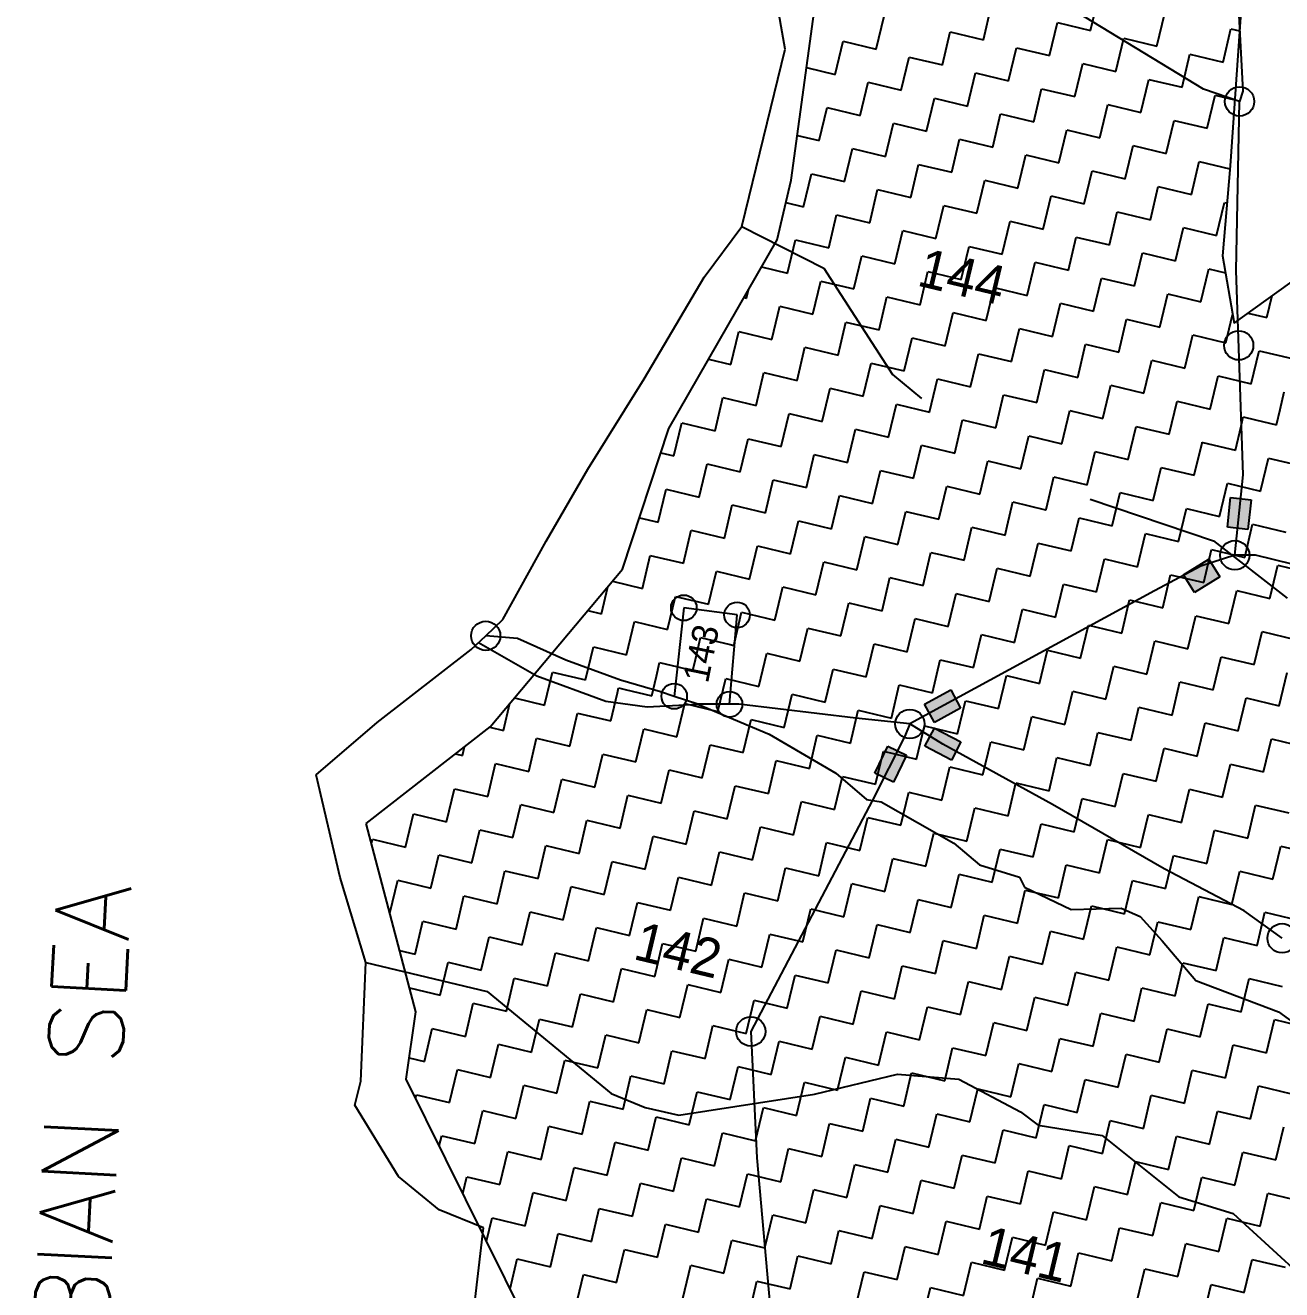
# Model space of a CAD drawing. Header units: metres. Extents: x 318142 to 321969, y 1858939 to 1863690.
# Drawn here: x 318202 to 318807, y 1860169 to 1860778 of the extents above; entities that cross this region are included whole.
import ezdxf

# ---------------------------------------------------------------- set-up
doc = ezdxf.new("R2010")
doc.units = ezdxf.units.M
for name, color, linetype in [('LINE_WATER', 4, 'Continuous'), ('POLY_HATCH', 12, 'Continuous'), ('POLY_PARCEL', 6, 'Continuous'), ('TEXT_MAPOUT', 7, 'Continuous'), ('TEXT_PARCEL', 7, 'Continuous'), ('V_BOUND_LINE', 7, 'Continuous')]:
    doc.layers.add(name, color=color, linetype=linetype)
doc.styles.get("Standard").update_dxf_attribs({"font": 'simplex.shx'})
doc.styles.add('TEXT_MAP', font='')
doc.styles.get('TEXT_MAP').set_extended_font_data('Kruti Dev 050')

msp = doc.modelspace()

# ---------------------------------------------------------------- hatches: boundary and pattern name
for points in [[(318781.24, 1860536.34), (318791.13, 1860535.28), (318792.65, 1860549.59), (318782.76, 1860550.64)], [(318777.56, 1860512.53), (318772.31, 1860520.98), (318760.09, 1860513.4), (318765.33, 1860504.94)], [(318635.29, 1860451.09), (318640.04, 1860442.35), (318652.68, 1860449.22), (318647.93, 1860457.96)], [(318640.1, 1860439.63), (318635.47, 1860430.82), (318648.2, 1860424.13), (318652.83, 1860432.94)], [(318626.57, 1860426.6), (318617.59, 1860430.89), (318611.39, 1860417.91), (318620.37, 1860413.62)]]:
    msp.add_hatch(color=256).paths.add_polyline_path(points)

# ---------------------------------------------------------------- linework, layer by layer
for p, q in [((318781.24, 1860536.34), (318782.76, 1860550.64)), ((318782.76, 1860550.64), (318792.65, 1860549.59)), ((318792.65, 1860549.59), (318791.13, 1860535.28)), ((318791.13, 1860535.28), (318781.24, 1860536.34)), ((318760.09, 1860513.4), (318772.31, 1860520.98)), ((318772.31, 1860520.98), (318777.56, 1860512.53)), ((318765.33, 1860504.94), (318760.09, 1860513.4)), ((318777.56, 1860512.53), (318765.33, 1860504.94)), ((318635.29, 1860451.09), (318647.93, 1860457.96)), ((318647.93, 1860457.96), (318652.68, 1860449.22)), ((318640.04, 1860442.35), (318635.29, 1860451.09)), ((318652.68, 1860449.22), (318640.04, 1860442.35)), ((318635.47, 1860430.82), (318640.1, 1860439.63)), ((318640.1, 1860439.63), (318652.83, 1860432.94)), ((318611.39, 1860417.91), (318617.59, 1860430.89)), ((318617.59, 1860430.89), (318626.57, 1860426.6)), ((318648.2, 1860424.13), (318635.47, 1860430.82)), ((318652.83, 1860432.94), (318648.2, 1860424.13)), ((318626.57, 1860426.6), (318620.37, 1860413.62)), ((318620.37, 1860413.62), (318611.39, 1860417.91))]:
    msp.add_line(p, q)
for centre, radius in [((318787.13, 1860741.56), 7.04), ((318786.71, 1860624.01), 7.04), ((318784.81, 1860522.88), 7.04), ((318519.25, 1860497.56), 6.16), ((318544.9, 1860494.13), 6.16), ((318423.75, 1860484.07), 7.04), ((318514.61, 1860454.97), 6.16), ((318541.27, 1860451.1), 6.16), ((318628.21, 1860441.58), 7.04), ((318807.59, 1860338.34), 7.04), ((318551.51, 1860293.45), 7.04)]:
    msp.add_circle(centre, radius)
at = {"layer": 'LINE_WATER'}
for p, q in [((318547.21, 1860681.28), (318586.74, 1860661.21)), ((318586.74, 1860661.21), (318619.81, 1860610.03)), ((318619.81, 1860610.03), (318633.79, 1860598.49)), ((318715.07, 1860549.89), (318774.59, 1860529.77)), ((318774.59, 1860529.77), (318810.04, 1860502.28)), ((318420.29, 1860480.8), (318448.33, 1860464.71)), ((318448.33, 1860464.71), (318481.62, 1860452.65)), ((318481.62, 1860452.65), (318501.52, 1860449.86)), ((318501.52, 1860449.86), (318525.99, 1860451.16)), ((318525.99, 1860451.16), (318560.42, 1860436.7)), ((318560.42, 1860436.7), (318592.54, 1860417.94)), ((318592.54, 1860417.94), (318607.36, 1860405.19)), ((318607.36, 1860405.19), (318614.31, 1860404.12)), ((318614.31, 1860404.12), (318649.4, 1860384.08)), ((318649.4, 1860384.08), (318661.71, 1860373.76)), ((318661.71, 1860373.76), (318681.05, 1860367.76)), ((318681.05, 1860367.76), (318683.4, 1860362.97)), ((318683.4, 1860362.97), (318705.93, 1860352.13)), ((318705.93, 1860352.13), (318730.1, 1860352.81)), ((318730.1, 1860352.81), (318739.29, 1860348.77)), ((318739.29, 1860348.77), (318749.87, 1860337.02)), ((318749.87, 1860337.02), (318766.08, 1860317.92)), ((318365.96, 1860326.63), (318424.52, 1860312.68)), ((318766.08, 1860317.92), (318805.94, 1860302.9)), ((318424.52, 1860312.68), (318484.24, 1860263.49)), ((318805.94, 1860302.9), (318818.06, 1860293.98)), ((318582.26, 1860263.29), (318622.21, 1860272.82)), ((318622.21, 1860272.82), (318651.81, 1860270.49)), ((318651.81, 1860270.49), (318681.53, 1860254.73)), ((318484.24, 1860263.49), (318500.64, 1860256.8)), ((318516.77, 1860253.11), (318582.26, 1860263.29)), ((318500.64, 1860256.8), (318516.77, 1860253.11)), ((318681.53, 1860254.73), (318689.97, 1860248.23)), ((318689.97, 1860248.23), (318720.84, 1860243.27)), ((318720.84, 1860243.27), (318757.83, 1860213.8)), ((318757.83, 1860213.8), (318784.05, 1860205.69)), ((318784.05, 1860205.69), (318818.39, 1860174.18))]:
    msp.add_line(p, q, dxfattribs=at)
at = {"layer": 'POLY_HATCH'}
for p, q in [((318571.04, 1860703.62), (318583.02, 1860792)), ((318788.08, 1860789.07), (318782.64, 1860710.57)), ((318782.64, 1860710.57), (318778.91, 1860667.12)), ((318564.17, 1860674.85), (318571.04, 1860703.62)), ((318512, 1860583.91), (318564.17, 1860674.85)), ((318784.49, 1860634.75), (318835.38, 1860671.37)), ((318778.91, 1860667.12), (318784.49, 1860634.75)), ((318489.75, 1860516.23), (318512, 1860583.91)), ((318425.93, 1860440.24), (318489.75, 1860516.23)), ((318366.11, 1860393.7), (318425.93, 1860440.24)), ((318390.07, 1860302.83), (318366.11, 1860393.7)), ((318385.39, 1860270.49), (318390.07, 1860302.83)), ((318447.83, 1860144.68), (318385.39, 1860270.49))]:
    msp.add_line(p, q, dxfattribs=at)
at = {"layer": 'POLY_HATCH', "linetype": 'Continuous'}
for p, q in [((318715.32, 1860775.78), (318719.13, 1860791.74)), ((318663.63, 1860771.26), (318667.44, 1860787.22)), ((318747.23, 1860768.16), (318751.05, 1860784.12)), ((318611.94, 1860766.74), (318615.75, 1860782.7)), ((318695.55, 1860763.63), (318699.36, 1860779.59)), ((318699.36, 1860779.59), (318715.32, 1860775.78)), ((318643.86, 1860759.11), (318647.67, 1860775.07)), ((318647.67, 1860775.07), (318663.63, 1860771.26)), ((318727.46, 1860756.01), (318731.27, 1860771.97)), ((318731.27, 1860771.97), (318747.23, 1860768.16)), ((318779.15, 1860760.53), (318782.96, 1860776.49)), ((318782.96, 1860776.49), (318787.14, 1860775.49)), ((318592.17, 1860754.59), (318595.98, 1860770.55)), ((318595.98, 1860770.55), (318611.94, 1860766.74)), ((318675.77, 1860751.49), (318679.59, 1860767.45)), ((318679.59, 1860767.45), (318695.55, 1860763.63)), ((318624.09, 1860746.97), (318627.9, 1860762.92)), ((318627.9, 1860762.92), (318643.86, 1860759.11)), ((318707.69, 1860743.86), (318711.5, 1860759.82)), ((318711.5, 1860759.82), (318727.46, 1860756.01)), ((318759.38, 1860748.39), (318763.19, 1860764.35)), ((318763.19, 1860764.35), (318779.15, 1860760.53)), ((318578.39, 1860757.88), (318592.17, 1860754.59)), ((318656, 1860739.34), (318659.82, 1860755.3)), ((318659.82, 1860755.3), (318675.77, 1860751.49)), ((318604.32, 1860734.82), (318608.13, 1860750.78)), ((318608.13, 1860750.78), (318624.09, 1860746.97)), ((318687.92, 1860731.72), (318691.73, 1860747.68)), ((318691.73, 1860747.68), (318707.69, 1860743.86)), ((318739.61, 1860736.24), (318743.42, 1860752.2)), ((318743.42, 1860752.2), (318759.38, 1860748.39)), ((318636.23, 1860727.2), (318640.05, 1860743.15)), ((318640.05, 1860743.15), (318656, 1860739.34)), ((318771.53, 1860728.62), (318775.34, 1860744.57)), ((318775.34, 1860744.57), (318784.84, 1860742.31)), ((318584.55, 1860722.67), (318588.36, 1860738.63)), ((318588.36, 1860738.63), (318604.32, 1860734.82)), ((318668.15, 1860719.57), (318671.96, 1860735.53)), ((318671.96, 1860735.53), (318687.92, 1860731.72)), ((318719.84, 1860724.09), (318723.65, 1860740.05)), ((318723.65, 1860740.05), (318739.61, 1860736.24)), ((318616.46, 1860715.05), (318620.27, 1860731.01)), ((318620.27, 1860731.01), (318636.23, 1860727.2)), ((318751.76, 1860716.47), (318755.57, 1860732.43)), ((318755.57, 1860732.43), (318771.53, 1860728.62)), ((318573.97, 1860725.2), (318584.55, 1860722.67)), ((318648.38, 1860707.42), (318652.19, 1860723.38)), ((318652.19, 1860723.38), (318668.15, 1860719.57)), ((318700.07, 1860711.95), (318703.88, 1860727.91)), ((318703.88, 1860727.91), (318719.84, 1860724.09)), ((318596.69, 1860702.9), (318600.5, 1860718.86)), ((318600.5, 1860718.86), (318616.46, 1860715.05)), ((318731.99, 1860704.32), (318735.8, 1860720.28)), ((318735.8, 1860720.28), (318751.76, 1860716.47)), ((318628.61, 1860695.28), (318632.42, 1860711.24)), ((318632.42, 1860711.24), (318648.38, 1860707.42)), ((318680.3, 1860699.8), (318684.11, 1860715.76)), ((318684.11, 1860715.76), (318700.07, 1860711.95)), ((318763.9, 1860696.7), (318767.71, 1860712.66)), ((318767.71, 1860712.66), (318782.51, 1860709.12)), ((318576.92, 1860690.76), (318580.73, 1860706.71)), ((318580.73, 1860706.71), (318596.69, 1860702.9)), ((318712.21, 1860692.18), (318716.03, 1860708.13)), ((318716.03, 1860708.13), (318731.99, 1860704.32)), ((318608.84, 1860683.13), (318612.65, 1860699.09)), ((318612.65, 1860699.09), (318628.61, 1860695.28)), ((318660.53, 1860687.65), (318664.34, 1860703.61)), ((318664.34, 1860703.61), (318680.3, 1860699.8)), ((318744.13, 1860684.55), (318747.94, 1860700.51)), ((318747.94, 1860700.51), (318763.9, 1860696.7)), ((318568.45, 1860692.78), (318576.92, 1860690.76)), ((318692.44, 1860680.03), (318696.26, 1860695.99)), ((318696.26, 1860695.99), (318712.21, 1860692.18)), ((318776.05, 1860676.93), (318779.86, 1860692.89)), ((318779.86, 1860692.89), (318781.09, 1860692.59)), ((318589.07, 1860670.98), (318592.88, 1860686.94)), ((318592.88, 1860686.94), (318608.84, 1860683.13)), ((318640.76, 1860675.51), (318644.57, 1860691.47)), ((318644.57, 1860691.47), (318660.53, 1860687.65)), ((318724.36, 1860672.41), (318728.17, 1860688.36)), ((318728.17, 1860688.36), (318744.13, 1860684.55)), ((318672.67, 1860667.88), (318676.48, 1860683.84)), ((318676.48, 1860683.84), (318692.44, 1860680.03)), ((318756.28, 1860664.78), (318760.09, 1860680.74)), ((318760.09, 1860680.74), (318776.05, 1860676.93)), ((318569.3, 1860658.84), (318573.11, 1860674.8)), ((318573.11, 1860674.8), (318589.07, 1860670.98)), ((318620.98, 1860663.36), (318624.8, 1860679.32)), ((318624.8, 1860679.32), (318640.76, 1860675.51)), ((318704.59, 1860660.26), (318708.4, 1860676.22)), ((318708.4, 1860676.22), (318724.36, 1860672.41)), ((318652.9, 1860655.74), (318656.71, 1860671.7)), ((318656.71, 1860671.7), (318672.67, 1860667.88)), ((318736.51, 1860652.63), (318740.32, 1860668.59)), ((318740.32, 1860668.59), (318756.28, 1860664.78)), ((318556.71, 1860661.85), (318569.3, 1860658.84)), ((318601.21, 1860651.21), (318605.03, 1860667.17)), ((318605.03, 1860667.17), (318620.98, 1860663.36)), ((318684.82, 1860648.11), (318688.63, 1860664.07)), ((318688.63, 1860664.07), (318704.59, 1860660.26)), ((318633.13, 1860643.59), (318636.94, 1860659.55)), ((318636.94, 1860659.55), (318652.9, 1860655.74)), ((318716.74, 1860640.49), (318720.55, 1860656.45)), ((318720.55, 1860656.45), (318736.51, 1860652.63)), ((318768.42, 1860645.01), (318772.24, 1860660.97)), ((318772.24, 1860660.97), (318780.3, 1860659.04)), ((318549.53, 1860646.69), (318550.6, 1860651.21)), ((318581.44, 1860639.07), (318585.26, 1860655.03)), ((318585.26, 1860655.03), (318601.21, 1860651.21)), ((318665.05, 1860635.97), (318668.86, 1860651.92)), ((318668.86, 1860651.92), (318684.82, 1860648.11)), ((318548.2, 1860647.01), (318549.53, 1860646.69)), ((318613.36, 1860631.44), (318617.17, 1860647.4)), ((318617.17, 1860647.4), (318633.13, 1860643.59)), ((318696.97, 1860628.34), (318700.78, 1860644.3)), ((318700.78, 1860644.3), (318716.74, 1860640.49)), ((318748.65, 1860632.86), (318752.47, 1860648.82)), ((318752.47, 1860648.82), (318768.42, 1860645.01)), ((318800.34, 1860637.39), (318802.87, 1860647.98)), ((318561.67, 1860626.92), (318565.48, 1860642.88)), ((318565.48, 1860642.88), (318581.44, 1860639.07)), ((318645.28, 1860623.82), (318649.09, 1860639.78)), ((318649.09, 1860639.78), (318665.05, 1860635.97)), ((318780.57, 1860625.24), (318783.8, 1860638.75)), ((318791.19, 1860639.57), (318800.34, 1860637.39)), ((318593.59, 1860619.3), (318597.4, 1860635.26)), ((318597.4, 1860635.26), (318613.36, 1860631.44)), ((318677.2, 1860616.19), (318681.01, 1860632.15)), ((318681.01, 1860632.15), (318696.97, 1860628.34)), ((318728.88, 1860620.72), (318732.7, 1860636.68)), ((318732.7, 1860636.68), (318748.65, 1860632.86)), ((318541.9, 1860614.77), (318545.71, 1860630.73)), ((318545.71, 1860630.73), (318561.67, 1860626.92)), ((318625.51, 1860611.67), (318629.32, 1860627.63)), ((318629.32, 1860627.63), (318645.28, 1860623.82)), ((318760.8, 1860613.09), (318764.61, 1860629.05)), ((318764.61, 1860629.05), (318780.57, 1860625.24)), ((318573.82, 1860607.15), (318577.63, 1860623.11)), ((318577.63, 1860623.11), (318593.59, 1860619.3)), ((318657.42, 1860604.05), (318661.24, 1860620.01)), ((318661.24, 1860620.01), (318677.2, 1860616.19)), ((318709.11, 1860608.57), (318712.92, 1860624.53)), ((318712.92, 1860624.53), (318728.88, 1860620.72)), ((318792.72, 1860605.47), (318796.53, 1860621.43)), ((318796.53, 1860621.43), (318812.49, 1860617.62)), ((318531.18, 1860617.34), (318541.9, 1860614.77)), ((318605.74, 1860599.53), (318609.55, 1860615.48)), ((318609.55, 1860615.48), (318625.51, 1860611.67)), ((318741.03, 1860600.95), (318744.84, 1860616.91)), ((318744.84, 1860616.91), (318760.8, 1860613.09)), ((318554.05, 1860595), (318557.86, 1860610.96)), ((318557.86, 1860610.96), (318573.82, 1860607.15)), ((318637.65, 1860591.9), (318641.47, 1860607.86)), ((318641.47, 1860607.86), (318657.42, 1860604.05)), ((318689.34, 1860596.42), (318693.15, 1860612.38)), ((318693.15, 1860612.38), (318709.11, 1860608.57)), ((318772.95, 1860593.32), (318776.76, 1860609.28)), ((318776.76, 1860609.28), (318792.72, 1860605.47)), ((318585.97, 1860587.38), (318589.78, 1860603.34)), ((318589.78, 1860603.34), (318605.74, 1860599.53)), ((318721.26, 1860588.8), (318725.07, 1860604.76)), ((318725.07, 1860604.76), (318741.03, 1860600.95)), ((318806.65, 1860593.17), (318808.68, 1860601.66)), ((318534.28, 1860582.86), (318538.09, 1860598.82)), ((318538.09, 1860598.82), (318554.05, 1860595)), ((318617.88, 1860579.76), (318621.7, 1860595.71)), ((318621.7, 1860595.71), (318637.65, 1860591.9)), ((318669.57, 1860584.28), (318673.38, 1860600.24)), ((318673.38, 1860600.24), (318689.34, 1860596.42)), ((318753.18, 1860581.18), (318756.99, 1860597.13)), ((318756.99, 1860597.13), (318772.95, 1860593.32)), ((318566.19, 1860575.23), (318570.01, 1860591.19)), ((318570.01, 1860591.19), (318585.97, 1860587.38)), ((318701.49, 1860576.65), (318705.3, 1860592.61)), ((318705.3, 1860592.61), (318721.26, 1860588.8)), ((318787.86, 1860585.14), (318788.91, 1860589.51)), ((318788.91, 1860589.51), (318794.8, 1860588.1)), ((318804.86, 1860585.7), (318806.65, 1860593.17)), ((318514.51, 1860570.71), (318518.32, 1860586.67)), ((318518.32, 1860586.67), (318534.28, 1860582.86)), ((318598.11, 1860567.61), (318601.92, 1860583.57)), ((318601.92, 1860583.57), (318617.88, 1860579.76)), ((318649.8, 1860572.13), (318653.61, 1860588.09)), ((318653.61, 1860588.09), (318669.57, 1860584.28)), ((318733.41, 1860569.03), (318737.22, 1860584.99)), ((318737.22, 1860584.99), (318753.18, 1860581.18)), ((318785.09, 1860573.55), (318787.86, 1860585.14)), ((318794.8, 1860588.1), (318804.86, 1860585.7)), ((318546.42, 1860563.09), (318550.24, 1860579.04)), ((318550.24, 1860579.04), (318566.19, 1860575.23)), ((318681.72, 1860564.51), (318685.53, 1860580.47)), ((318685.53, 1860580.47), (318701.49, 1860576.65)), ((318765.32, 1860561.41), (318769.07, 1860577.11)), ((318769.07, 1860577.11), (318769.14, 1860577.36)), ((318769.14, 1860577.36), (318769.48, 1860577.28)), ((318769.48, 1860577.28), (318785.09, 1860573.55)), ((318508.16, 1860572.23), (318514.51, 1860570.71)), ((318578.34, 1860555.46), (318582.15, 1860571.42)), ((318582.15, 1860571.42), (318598.11, 1860567.61)), ((318630.03, 1860559.98), (318633.84, 1860575.94)), ((318633.84, 1860575.94), (318649.8, 1860572.13)), ((318713.63, 1860556.88), (318717.45, 1860572.84)), ((318717.45, 1860572.84), (318733.41, 1860569.03)), ((318526.65, 1860550.94), (318530.47, 1860566.9)), ((318530.47, 1860566.9), (318546.42, 1860563.09)), ((318661.95, 1860552.36), (318665.76, 1860568.32)), ((318665.76, 1860568.32), (318681.72, 1860564.51)), ((318745.55, 1860549.26), (318749.36, 1860565.22)), ((318749.36, 1860565.22), (318765.32, 1860561.41)), ((318797.24, 1860553.78), (318801.05, 1860569.74)), ((318801.05, 1860569.74), (318817.01, 1860565.93)), ((318558.57, 1860543.32), (318562.38, 1860559.27)), ((318562.38, 1860559.27), (318578.34, 1860555.46)), ((318610.26, 1860547.84), (318614.07, 1860563.8)), ((318614.07, 1860563.8), (318630.03, 1860559.98)), ((318693.92, 1860544.99), (318697.68, 1860560.69)), ((318697.68, 1860560.69), (318713.63, 1860556.88)), ((318506.88, 1860538.79), (318510.69, 1860554.75)), ((318510.69, 1860554.75), (318526.65, 1860550.94)), ((318642.18, 1860540.21), (318645.99, 1860556.17)), ((318645.99, 1860556.17), (318661.95, 1860552.36)), ((318725.78, 1860537.11), (318729.59, 1860553.07)), ((318729.59, 1860553.07), (318745.55, 1860549.26)), ((318777.47, 1860541.63), (318781.28, 1860557.59)), ((318781.28, 1860557.59), (318797.24, 1860553.78)), ((318538.8, 1860531.17), (318542.61, 1860547.13)), ((318542.61, 1860547.13), (318558.57, 1860543.32)), ((318590.49, 1860535.69), (318594.3, 1860551.65)), ((318594.3, 1860551.65), (318610.26, 1860547.84)), ((318675.14, 1860536.96), (318677.91, 1860548.55)), ((318677.91, 1860548.55), (318693.52, 1860544.82)), ((318497.87, 1860540.94), (318506.88, 1860538.79)), ((318622.41, 1860528.07), (318626.22, 1860544.03)), ((318626.22, 1860544.03), (318642.18, 1860540.21)), ((318693.52, 1860544.82), (318693.86, 1860544.74)), ((318693.86, 1860544.74), (318693.92, 1860544.99)), ((318706.01, 1860524.97), (318709.82, 1860540.92)), ((318709.82, 1860540.92), (318725.78, 1860537.11)), ((318757.7, 1860529.49), (318761.51, 1860545.45)), ((318761.51, 1860545.45), (318777.47, 1860541.63)), ((318519.03, 1860519.02), (318522.84, 1860534.98)), ((318522.84, 1860534.98), (318538.8, 1860531.17)), ((318570.72, 1860523.54), (318574.53, 1860539.5)), ((318574.53, 1860539.5), (318590.49, 1860535.69)), ((318656.35, 1860528.93), (318658.13, 1860536.4)), ((318658.13, 1860536.4), (318668.2, 1860534)), ((318668.2, 1860534), (318674.09, 1860532.59)), ((318674.09, 1860532.59), (318675.14, 1860536.96)), ((318789.62, 1860521.86), (318793.43, 1860537.82)), ((318793.43, 1860537.82), (318809.39, 1860534.01)), ((318550.95, 1860511.4), (318554.76, 1860527.36)), ((318554.76, 1860527.36), (318570.72, 1860523.54)), ((318602.63, 1860515.92), (318606.45, 1860531.88)), ((318606.45, 1860531.88), (318622.41, 1860528.07)), ((318654.32, 1860520.44), (318656.35, 1860528.93)), ((318686.24, 1860512.82), (318690.05, 1860528.78)), ((318690.05, 1860528.78), (318706.01, 1860524.97)), ((318737.93, 1860517.34), (318741.74, 1860533.3)), ((318741.74, 1860533.3), (318757.7, 1860529.49)), ((318499.26, 1860506.88), (318503.07, 1860522.83)), ((318503.07, 1860522.83), (318519.03, 1860519.02)), ((318637.56, 1860520.9), (318638.36, 1860524.26)), ((318638.36, 1860524.26), (318642.88, 1860523.18)), ((318642.88, 1860523.18), (318654.32, 1860520.44)), ((318769.85, 1860509.72), (318773.66, 1860525.68)), ((318773.66, 1860525.68), (318789.62, 1860521.86)), ((318531.18, 1860499.25), (318534.99, 1860515.21)), ((318534.99, 1860515.21), (318550.95, 1860511.4)), ((318582.86, 1860503.77), (318586.68, 1860519.73)), ((318586.68, 1860519.73), (318602.63, 1860515.92)), ((318634.55, 1860508.3), (318637.56, 1860520.9)), ((318666.47, 1860500.67), (318670.28, 1860516.63)), ((318670.28, 1860516.63), (318686.24, 1860512.82)), ((318718.16, 1860505.19), (318721.97, 1860521.15)), ((318721.97, 1860521.15), (318737.93, 1860517.34)), ((318801.76, 1860502.09), (318805.57, 1860518.05)), ((318805.57, 1860518.05), (318821.53, 1860514.24)), ((318484.79, 1860510.33), (318499.26, 1860506.88)), ((318614.78, 1860496.15), (318618.59, 1860512.11)), ((318618.59, 1860512.11), (318634.55, 1860508.3)), ((318750.07, 1860497.57), (318753.89, 1860513.53)), ((318753.89, 1860513.53), (318769.85, 1860509.72)), ((318479.49, 1860494.73), (318482.59, 1860507.71)), ((318511.41, 1860487.11), (318515.22, 1860503.06)), ((318515.22, 1860503.06), (318531.18, 1860499.25)), ((318563.09, 1860491.63), (318566.91, 1860507.59)), ((318566.91, 1860507.59), (318582.86, 1860503.77)), ((318646.7, 1860488.53), (318650.51, 1860504.48)), ((318650.51, 1860504.48), (318666.47, 1860500.67)), ((318698.39, 1860493.05), (318702.2, 1860509.01)), ((318702.2, 1860509.01), (318718.16, 1860505.19)), ((318781.99, 1860489.95), (318785.8, 1860505.9)), ((318785.8, 1860505.9), (318801.76, 1860502.09)), ((318595.01, 1860484), (318598.82, 1860499.96)), ((318598.82, 1860499.96), (318614.78, 1860496.15)), ((318730.3, 1860485.42), (318734.12, 1860501.38)), ((318734.12, 1860501.38), (318750.07, 1860497.57)), ((318472.99, 1860496.28), (318479.49, 1860494.73)), ((318491.63, 1860474.96), (318495.45, 1860490.92)), ((318495.45, 1860490.92), (318511.41, 1860487.11)), ((318543.63, 1860480.75), (318547.13, 1860495.44)), ((318547.13, 1860495.44), (318563.09, 1860491.63)), ((318626.93, 1860476.38), (318630.74, 1860492.34)), ((318630.74, 1860492.34), (318646.7, 1860488.53)), ((318678.62, 1860480.9), (318682.43, 1860496.86)), ((318682.43, 1860496.86), (318698.39, 1860493.05)), ((318762.22, 1860477.8), (318766.03, 1860493.76)), ((318766.03, 1860493.76), (318781.99, 1860489.95)), ((318575.24, 1860471.86), (318579.05, 1860487.82)), ((318579.05, 1860487.82), (318595.01, 1860484)), ((318658.85, 1860468.75), (318662.66, 1860484.71)), ((318662.66, 1860484.71), (318678.62, 1860480.9)), ((318710.53, 1860473.28), (318714.35, 1860489.24)), ((318714.35, 1860489.24), (318730.3, 1860485.42)), ((318794.14, 1860470.18), (318797.95, 1860486.13)), ((318797.95, 1860486.13), (318813.91, 1860482.32)), ((318471.86, 1860462.81), (318475.68, 1860478.77)), ((318475.68, 1860478.77), (318491.63, 1860474.96)), ((318524.84, 1860472.72), (318527.36, 1860483.29)), ((318527.36, 1860483.29), (318541.61, 1860479.89)), ((318541.61, 1860479.89), (318543.32, 1860479.48)), ((318543.32, 1860479.48), (318543.63, 1860480.75)), ((318607.16, 1860464.23), (318610.97, 1860480.19)), ((318610.97, 1860480.19), (318626.93, 1860476.38)), ((318742.45, 1860465.65), (318746.26, 1860481.61)), ((318746.26, 1860481.61), (318762.22, 1860477.8)), ((318523.55, 1860467.33), (318524.84, 1860472.72)), ((318555.47, 1860459.71), (318559.28, 1860475.67)), ((318559.28, 1860475.67), (318575.24, 1860471.86)), ((318639.07, 1860456.61), (318642.89, 1860472.57)), ((318642.89, 1860472.57), (318658.85, 1860468.75)), ((318690.76, 1860461.13), (318694.57, 1860477.09)), ((318694.57, 1860477.09), (318710.53, 1860473.28)), ((318774.37, 1860458.03), (318778.18, 1860473.99)), ((318778.18, 1860473.99), (318794.14, 1860470.18)), ((318452.09, 1860450.67), (318455.9, 1860466.62)), ((318455.9, 1860466.62), (318471.86, 1860462.81)), ((318506.05, 1860464.69), (318507.59, 1860471.15)), ((318507.59, 1860471.15), (318516.29, 1860469.07)), ((318516.29, 1860469.07), (318523.55, 1860467.33)), ((318587.39, 1860452.09), (318591.2, 1860468.04)), ((318591.2, 1860468.04), (318607.16, 1860464.23)), ((318722.68, 1860453.51), (318726.49, 1860469.47)), ((318726.49, 1860469.47), (318742.45, 1860465.65)), ((318503.78, 1860455.19), (318506.05, 1860464.69)), ((318535.7, 1860447.56), (318539.51, 1860463.52)), ((318539.51, 1860463.52), (318555.47, 1860459.71)), ((318619.3, 1860444.46), (318623.12, 1860460.42)), ((318623.12, 1860460.42), (318639.07, 1860456.61)), ((318670.99, 1860448.98), (318674.8, 1860464.94)), ((318674.8, 1860464.94), (318690.76, 1860461.13)), ((318754.6, 1860445.88), (318758.41, 1860461.84)), ((318758.41, 1860461.84), (318774.37, 1860458.03)), ((318806.29, 1860450.4), (318810.1, 1860466.36)), ((318484.01, 1860443.04), (318487.26, 1860456.66)), ((318487.26, 1860456.66), (318487.82, 1860459)), ((318487.82, 1860459), (318490.97, 1860458.25)), ((318490.97, 1860458.25), (318503.78, 1860455.19)), ((318567.62, 1860439.94), (318571.43, 1860455.9)), ((318571.43, 1860455.9), (318587.39, 1860452.09)), ((318702.91, 1860441.36), (318706.72, 1860457.32)), ((318706.72, 1860457.32), (318722.68, 1860453.51)), ((318786.51, 1860438.26), (318790.33, 1860454.22)), ((318790.33, 1860454.22), (318806.29, 1860450.4)), ((318432.32, 1860438.52), (318435.44, 1860451.56)), ((318437.6, 1860454.13), (318452.09, 1860450.67)), ((318515.93, 1860435.42), (318519.74, 1860451.38)), ((318519.74, 1860451.38), (318535.7, 1860447.56)), ((318599.53, 1860432.32), (318603.34, 1860448.27)), ((318603.34, 1860448.27), (318619.3, 1860444.46)), ((318651.22, 1860436.84), (318655.03, 1860452.8)), ((318655.03, 1860452.8), (318670.99, 1860448.98)), ((318734.83, 1860433.74), (318738.64, 1860449.69)), ((318738.64, 1860449.69), (318754.6, 1860445.88)), ((318464.24, 1860430.89), (318468.05, 1860446.85)), ((318468.05, 1860446.85), (318484.01, 1860443.04)), ((318547.84, 1860427.79), (318551.66, 1860443.75)), ((318551.66, 1860443.75), (318567.62, 1860439.94)), ((318683.14, 1860429.21), (318686.95, 1860445.17)), ((318686.95, 1860445.17), (318702.91, 1860441.36)), ((318766.74, 1860426.11), (318770.56, 1860442.07)), ((318770.56, 1860442.07), (318786.51, 1860438.26)), ((318425.74, 1860440.09), (318432.32, 1860438.52)), ((318496.16, 1860423.27), (318499.97, 1860439.23)), ((318499.97, 1860439.23), (318515.93, 1860435.42)), ((318579.76, 1860420.17), (318583.57, 1860436.13)), ((318583.57, 1860436.13), (318599.53, 1860432.32)), ((318631.45, 1860424.69), (318635.26, 1860440.65)), ((318635.26, 1860440.65), (318651.22, 1860436.84)), ((318715.06, 1860421.59), (318718.87, 1860437.55)), ((318718.87, 1860437.55), (318734.83, 1860433.74)), ((318412.55, 1860426.37), (318413.57, 1860430.62)), ((318444.47, 1860418.75), (318448.28, 1860434.71)), ((318448.28, 1860434.71), (318464.24, 1860430.89)), ((318528.07, 1860415.65), (318531.89, 1860431.6)), ((318531.89, 1860431.6), (318547.84, 1860427.79)), ((318663.37, 1860417.07), (318667.18, 1860433.03)), ((318667.18, 1860433.03), (318683.14, 1860429.21)), ((318746.97, 1860413.97), (318750.79, 1860429.92)), ((318750.79, 1860429.92), (318766.74, 1860426.11)), ((318798.66, 1860418.49), (318802.47, 1860434.45)), ((318802.47, 1860434.45), (318818.43, 1860430.63)), ((318409.15, 1860427.18), (318412.55, 1860426.37)), ((318476.39, 1860411.12), (318480.2, 1860427.08)), ((318480.2, 1860427.08), (318496.16, 1860423.27)), ((318559.99, 1860408.02), (318563.8, 1860423.98)), ((318563.8, 1860423.98), (318579.76, 1860420.17)), ((318611.68, 1860412.54), (318615.49, 1860428.5)), ((318615.49, 1860428.5), (318631.45, 1860424.69)), ((318695.28, 1860409.44), (318699.1, 1860425.4)), ((318699.1, 1860425.4), (318715.06, 1860421.59)), ((318424.7, 1860406.6), (318428.51, 1860422.56)), ((318428.51, 1860422.56), (318444.47, 1860418.75)), ((318508.3, 1860403.5), (318512.12, 1860419.46)), ((318512.12, 1860419.46), (318528.07, 1860415.65)), ((318643.6, 1860404.92), (318647.41, 1860420.88)), ((318647.41, 1860420.88), (318663.37, 1860417.07)), ((318727.2, 1860401.82), (318731.01, 1860417.78)), ((318731.01, 1860417.78), (318746.97, 1860413.97)), ((318778.89, 1860406.34), (318782.7, 1860422.3)), ((318782.7, 1860422.3), (318798.66, 1860418.49)), ((318392.56, 1860414.28), (318392.78, 1860414.23)), ((318392.78, 1860414.23), (318392.85, 1860414.5)), ((318456.62, 1860398.98), (318460.43, 1860414.94)), ((318460.43, 1860414.94), (318476.39, 1860411.12)), ((318540.22, 1860395.88), (318544.03, 1860411.83)), ((318544.03, 1860411.83), (318559.99, 1860408.02)), ((318591.91, 1860400.4), (318595.72, 1860416.36)), ((318595.72, 1860416.36), (318611.68, 1860412.54)), ((318675.51, 1860397.3), (318679.33, 1860413.25)), ((318679.33, 1860413.25), (318695.28, 1860409.44)), ((318404.93, 1860394.45), (318408.74, 1860410.41)), ((318408.74, 1860410.41), (318424.7, 1860406.6)), ((318488.53, 1860391.35), (318492.34, 1860407.31)), ((318492.34, 1860407.31), (318508.3, 1860403.5)), ((318623.83, 1860392.77), (318627.64, 1860408.73)), ((318627.64, 1860408.73), (318643.6, 1860404.92)), ((318707.43, 1860389.67), (318711.24, 1860405.63)), ((318711.24, 1860405.63), (318727.2, 1860401.82)), ((318759.12, 1860394.19), (318762.93, 1860410.15)), ((318762.93, 1860410.15), (318778.89, 1860406.34)), ((318436.84, 1860386.83), (318440.66, 1860402.79)), ((318440.66, 1860402.79), (318456.62, 1860398.98)), ((318520.45, 1860383.73), (318524.26, 1860399.69)), ((318524.26, 1860399.69), (318540.22, 1860395.88)), ((318572.14, 1860388.25), (318575.95, 1860404.21)), ((318575.95, 1860404.21), (318591.91, 1860400.4)), ((318655.74, 1860385.15), (318659.56, 1860401.11)), ((318659.56, 1860401.11), (318675.51, 1860397.3)), ((318791.04, 1860386.57), (318794.85, 1860402.53)), ((318794.85, 1860402.53), (318810.81, 1860398.72)), ((318385.16, 1860382.31), (318388.97, 1860398.27)), ((318388.97, 1860398.27), (318404.93, 1860394.45)), ((318468.76, 1860379.21), (318472.57, 1860395.17)), ((318472.57, 1860395.17), (318488.53, 1860391.35)), ((318604.06, 1860380.63), (318607.87, 1860396.59)), ((318607.87, 1860396.59), (318623.83, 1860392.77)), ((318687.66, 1860377.53), (318691.47, 1860393.48)), ((318691.47, 1860393.48), (318707.43, 1860389.67)), ((318739.35, 1860382.05), (318743.16, 1860398.01)), ((318743.16, 1860398.01), (318759.12, 1860394.19)), ((318417.07, 1860374.68), (318420.89, 1860390.64)), ((318420.89, 1860390.64), (318436.84, 1860386.83)), ((318500.68, 1860371.58), (318504.49, 1860387.54)), ((318504.49, 1860387.54), (318520.45, 1860383.73)), ((318552.37, 1860376.1), (318556.18, 1860392.06)), ((318556.18, 1860392.06), (318572.14, 1860388.25)), ((318635.97, 1860373), (318639.78, 1860388.96)), ((318639.78, 1860388.96), (318655.74, 1860385.15)), ((318771.27, 1860374.42), (318775.08, 1860390.38)), ((318775.08, 1860390.38), (318791.04, 1860386.57)), ((318368.68, 1860383.96), (318369.2, 1860386.12)), ((318369.2, 1860386.12), (318385.16, 1860382.31)), ((318448.99, 1860367.06), (318452.8, 1860383.02)), ((318452.8, 1860383.02), (318468.76, 1860379.21)), ((318584.28, 1860368.48), (318588.1, 1860384.44)), ((318588.1, 1860384.44), (318604.06, 1860380.63)), ((318667.89, 1860365.38), (318671.7, 1860381.34)), ((318671.7, 1860381.34), (318687.66, 1860377.53)), ((318719.58, 1860369.9), (318723.39, 1860385.86)), ((318723.39, 1860385.86), (318739.35, 1860382.05)), ((318803.18, 1860366.8), (318807, 1860382.76)), ((318807, 1860382.76), (318822.95, 1860378.95)), ((318397.3, 1860362.54), (318401.12, 1860378.5)), ((318401.12, 1860378.5), (318417.07, 1860374.68)), ((318480.91, 1860359.44), (318484.72, 1860375.39)), ((318484.72, 1860375.39), (318500.68, 1860371.58)), ((318532.6, 1860363.96), (318536.41, 1860379.92)), ((318536.41, 1860379.92), (318552.37, 1860376.1)), ((318616.2, 1860360.86), (318620.01, 1860376.82)), ((318620.01, 1860376.82), (318635.97, 1860373)), ((318751.5, 1860362.28), (318755.31, 1860378.24)), ((318755.31, 1860378.24), (318771.27, 1860374.42)), ((318429.22, 1860354.91), (318433.03, 1860370.87)), ((318433.03, 1860370.87), (318448.99, 1860367.06)), ((318564.51, 1860356.33), (318568.33, 1860372.29)), ((318568.33, 1860372.29), (318584.28, 1860368.48)), ((318648.12, 1860353.23), (318651.93, 1860369.19)), ((318651.93, 1860369.19), (318667.89, 1860365.38)), ((318699.81, 1860357.75), (318703.62, 1860373.71)), ((318703.62, 1860373.71), (318719.58, 1860369.9)), ((318783.41, 1860354.65), (318787.22, 1860370.61)), ((318787.22, 1860370.61), (318803.18, 1860366.8)), ((318377.53, 1860350.39), (318381.34, 1860366.35)), ((318381.34, 1860366.35), (318397.3, 1860362.54)), ((318461.14, 1860347.29), (318464.95, 1860363.25)), ((318464.95, 1860363.25), (318480.91, 1860359.44)), ((318512.83, 1860351.81), (318516.64, 1860367.77)), ((318516.64, 1860367.77), (318532.6, 1860363.96)), ((318596.43, 1860348.71), (318600.24, 1860364.67)), ((318600.24, 1860364.67), (318616.2, 1860360.86)), ((318731.72, 1860350.13), (318735.54, 1860366.09)), ((318735.54, 1860366.09), (318751.5, 1860362.28)), ((318409.45, 1860342.77), (318413.26, 1860358.73)), ((318413.26, 1860358.73), (318429.22, 1860354.91)), ((318544.74, 1860344.19), (318548.56, 1860360.15)), ((318548.56, 1860360.15), (318564.51, 1860356.33)), ((318628.35, 1860341.09), (318632.16, 1860357.04)), ((318632.16, 1860357.04), (318648.12, 1860353.23)), ((318680.04, 1860345.61), (318683.85, 1860361.57)), ((318683.85, 1860361.57), (318699.81, 1860357.75)), ((318763.64, 1860342.51), (318767.45, 1860358.46)), ((318767.45, 1860358.46), (318783.41, 1860354.65)), ((318441.37, 1860335.14), (318445.18, 1860351.1)), ((318445.18, 1860351.1), (318461.14, 1860347.29)), ((318493.05, 1860339.66), (318496.87, 1860355.62)), ((318496.87, 1860355.62), (318512.83, 1860351.81)), ((318576.66, 1860336.56), (318580.47, 1860352.52)), ((318580.47, 1860352.52), (318596.43, 1860348.71)), ((318711.95, 1860337.98), (318715.77, 1860353.94)), ((318715.77, 1860353.94), (318731.72, 1860350.13)), ((318795.56, 1860334.88), (318799.37, 1860350.84)), ((318799.37, 1860350.84), (318815.33, 1860347.03)), ((318377.53, 1860350.39), (318377.53, 1860350.39)), ((318389.68, 1860330.62), (318393.49, 1860346.58)), ((318393.49, 1860346.58), (318409.45, 1860342.77)), ((318524.97, 1860332.04), (318528.78, 1860348)), ((318528.78, 1860348), (318544.74, 1860344.19)), ((318608.58, 1860328.94), (318612.39, 1860344.9)), ((318612.39, 1860344.9), (318628.35, 1860341.09)), ((318660.27, 1860333.46), (318664.08, 1860349.42)), ((318664.08, 1860349.42), (318680.04, 1860345.61)), ((318743.87, 1860330.36), (318747.68, 1860346.32)), ((318747.68, 1860346.32), (318763.64, 1860342.51)), ((318421.6, 1860323), (318425.41, 1860338.95)), ((318425.41, 1860338.95), (318441.37, 1860335.14)), ((318473.28, 1860327.52), (318477.1, 1860343.48)), ((318477.1, 1860343.48), (318493.05, 1860339.66)), ((318556.89, 1860324.42), (318560.7, 1860340.38)), ((318560.7, 1860340.38), (318576.66, 1860336.56)), ((318692.18, 1860325.84), (318696, 1860341.8)), ((318696, 1860341.8), (318711.95, 1860337.98)), ((318775.79, 1860322.74), (318779.6, 1860338.69)), ((318779.6, 1860338.69), (318795.56, 1860334.88)), ((318382.27, 1860332.39), (318389.68, 1860330.62)), ((318505.2, 1860319.89), (318509.01, 1860335.85)), ((318509.01, 1860335.85), (318524.97, 1860332.04)), ((318588.81, 1860316.79), (318592.62, 1860332.75)), ((318592.62, 1860332.75), (318608.58, 1860328.94)), ((318640.49, 1860321.31), (318644.31, 1860337.27)), ((318644.31, 1860337.27), (318660.27, 1860333.46)), ((318724.1, 1860318.21), (318727.91, 1860334.17)), ((318727.91, 1860334.17), (318743.87, 1860330.36)), ((318401.83, 1860310.85), (318405.64, 1860326.81)), ((318405.64, 1860326.81), (318421.6, 1860323)), ((318453.51, 1860315.37), (318457.33, 1860331.33)), ((318457.33, 1860331.33), (318473.28, 1860327.52)), ((318537.12, 1860312.27), (318540.93, 1860328.23)), ((318540.93, 1860328.23), (318556.89, 1860324.42)), ((318672.41, 1860313.69), (318676.22, 1860329.65)), ((318676.22, 1860329.65), (318692.18, 1860325.84)), ((318756.02, 1860310.59), (318759.83, 1860326.55)), ((318759.83, 1860326.55), (318775.79, 1860322.74)), ((318485.43, 1860307.75), (318489.24, 1860323.71)), ((318489.24, 1860323.71), (318505.2, 1860319.89)), ((318569.04, 1860304.65), (318572.85, 1860320.6)), ((318572.85, 1860320.6), (318588.81, 1860316.79)), ((318620.72, 1860309.17), (318624.54, 1860325.13)), ((318624.54, 1860325.13), (318640.49, 1860321.31)), ((318704.33, 1860306.07), (318708.14, 1860322.03)), ((318708.14, 1860322.03), (318724.1, 1860318.21)), ((318387.02, 1860314.39), (318401.83, 1860310.85)), ((318433.74, 1860303.23), (318437.55, 1860319.18)), ((318437.55, 1860319.18), (318453.51, 1860315.37)), ((318517.35, 1860300.12), (318521.16, 1860316.08)), ((318521.16, 1860316.08), (318537.12, 1860312.27)), ((318652.64, 1860301.54), (318656.45, 1860317.5)), ((318656.45, 1860317.5), (318672.41, 1860313.69)), ((318736.25, 1860298.44), (318740.06, 1860314.4)), ((318740.06, 1860314.4), (318756.02, 1860310.59)), ((318787.94, 1860302.96), (318791.75, 1860318.92)), ((318791.75, 1860318.92), (318807.71, 1860315.11)), ((318465.66, 1860295.6), (318469.47, 1860311.56)), ((318469.47, 1860311.56), (318485.43, 1860307.75)), ((318549.27, 1860292.5), (318553.08, 1860308.46)), ((318553.08, 1860308.46), (318569.04, 1860304.65)), ((318600.95, 1860297.02), (318604.77, 1860312.98)), ((318604.77, 1860312.98), (318620.72, 1860309.17)), ((318684.56, 1860293.92), (318688.37, 1860309.88)), ((318688.37, 1860309.88), (318704.33, 1860306.07)), ((318413.97, 1860291.08), (318417.78, 1860307.04)), ((318417.78, 1860307.04), (318433.74, 1860303.23)), ((318497.58, 1860287.98), (318501.39, 1860303.94)), ((318501.39, 1860303.94), (318517.35, 1860300.12)), ((318632.87, 1860289.4), (318636.68, 1860305.36)), ((318636.68, 1860305.36), (318652.64, 1860301.54)), ((318716.48, 1860286.3), (318720.29, 1860302.25)), ((318720.29, 1860302.25), (318736.25, 1860298.44)), ((318768.16, 1860290.82), (318771.98, 1860306.78)), ((318771.98, 1860306.78), (318787.94, 1860302.96)), ((318445.89, 1860283.45), (318449.7, 1860299.41)), ((318449.7, 1860299.41), (318465.66, 1860295.6)), ((318529.49, 1860280.35), (318533.31, 1860296.31)), ((318533.31, 1860296.31), (318549.27, 1860292.5)), ((318581.18, 1860284.88), (318584.99, 1860300.83)), ((318584.99, 1860300.83), (318600.95, 1860297.02)), ((318664.79, 1860281.77), (318668.6, 1860297.73)), ((318668.6, 1860297.73), (318684.56, 1860293.92)), ((318800.08, 1860283.19), (318803.89, 1860299.15)), ((318803.89, 1860299.15), (318819.85, 1860295.34)), ((318394.2, 1860278.93), (318398.01, 1860294.89)), ((318398.01, 1860294.89), (318413.97, 1860291.08)), ((318477.81, 1860275.83), (318481.62, 1860291.79)), ((318481.62, 1860291.79), (318497.58, 1860287.98)), ((318613.1, 1860277.25), (318616.91, 1860293.21)), ((318616.91, 1860293.21), (318632.87, 1860289.4)), ((318696.71, 1860274.15), (318700.52, 1860290.11)), ((318700.52, 1860290.11), (318716.48, 1860286.3)), ((318748.39, 1860278.67), (318752.21, 1860294.63)), ((318752.21, 1860294.63), (318768.16, 1860290.82)), ((318426.12, 1860271.31), (318429.93, 1860287.27)), ((318429.93, 1860287.27), (318445.89, 1860283.45)), ((318509.72, 1860268.21), (318513.54, 1860284.16)), ((318513.54, 1860284.16), (318529.49, 1860280.35)), ((318561.41, 1860272.73), (318565.22, 1860288.69)), ((318565.22, 1860288.69), (318581.18, 1860284.88)), ((318645.02, 1860269.63), (318648.83, 1860285.59)), ((318648.83, 1860285.59), (318664.79, 1860281.77)), ((318780.31, 1860271.05), (318784.12, 1860287.01)), ((318784.12, 1860287.01), (318800.08, 1860283.19)), ((318386.86, 1860280.69), (318394.2, 1860278.93)), ((318458.04, 1860263.68), (318461.85, 1860279.64)), ((318461.85, 1860279.64), (318477.81, 1860275.83)), ((318593.33, 1860265.1), (318597.14, 1860281.06)), ((318597.14, 1860281.06), (318613.1, 1860277.25)), ((318676.93, 1860262), (318680.75, 1860277.96)), ((318680.75, 1860277.96), (318696.71, 1860274.15)), ((318728.62, 1860266.52), (318732.43, 1860282.48)), ((318732.43, 1860282.48), (318748.39, 1860278.67)), ((318406.35, 1860259.16), (318410.16, 1860275.12)), ((318410.16, 1860275.12), (318426.12, 1860271.31)), ((318489.95, 1860256.06), (318493.77, 1860272.02)), ((318493.77, 1860272.02), (318509.72, 1860268.21)), ((318541.64, 1860260.58), (318545.45, 1860276.54)), ((318545.45, 1860276.54), (318561.41, 1860272.73)), ((318625.25, 1860257.48), (318629.06, 1860273.44)), ((318629.06, 1860273.44), (318645.02, 1860269.63)), ((318760.54, 1860258.9), (318764.35, 1860274.86)), ((318764.35, 1860274.86), (318780.31, 1860271.05)), ((318438.27, 1860251.54), (318442.08, 1860267.5)), ((318442.08, 1860267.5), (318458.04, 1860263.68)), ((318573.56, 1860252.96), (318577.37, 1860268.92)), ((318577.37, 1860268.92), (318593.33, 1860265.1)), ((318657.16, 1860249.86), (318660.98, 1860265.81)), ((318660.98, 1860265.81), (318676.93, 1860262)), ((318708.85, 1860254.38), (318712.66, 1860270.34)), ((318712.66, 1860270.34), (318728.62, 1860266.52)), ((318792.46, 1860251.28), (318796.27, 1860267.24)), ((318796.27, 1860267.24), (318812.23, 1860263.42)), ((318389.98, 1860261.24), (318390.39, 1860262.97)), ((318390.39, 1860262.97), (318406.35, 1860259.16)), ((318470.18, 1860243.91), (318473.99, 1860259.87)), ((318473.99, 1860259.87), (318489.95, 1860256.06)), ((318521.87, 1860248.44), (318525.68, 1860264.39)), ((318525.68, 1860264.39), (318541.64, 1860260.58)), ((318605.48, 1860245.33), (318609.29, 1860261.29)), ((318609.29, 1860261.29), (318625.25, 1860257.48)), ((318740.77, 1860246.75), (318744.58, 1860262.71)), ((318744.58, 1860262.71), (318760.54, 1860258.9)), ((318418.49, 1860239.39), (318422.31, 1860255.35)), ((318422.31, 1860255.35), (318438.27, 1860251.54)), ((318553.79, 1860240.81), (318557.6, 1860256.77)), ((318557.6, 1860256.77), (318573.56, 1860252.96)), ((318637.39, 1860237.71), (318641.21, 1860253.67)), ((318641.21, 1860253.67), (318657.16, 1860249.86)), ((318689.08, 1860242.23), (318692.89, 1860258.19)), ((318692.89, 1860258.19), (318708.85, 1860254.38)), ((318772.69, 1860239.13), (318776.5, 1860255.09)), ((318776.5, 1860255.09), (318792.46, 1860251.28)), ((318450.41, 1860231.77), (318454.22, 1860247.73)), ((318454.22, 1860247.73), (318470.18, 1860243.91)), ((318502.1, 1860236.29), (318505.91, 1860252.25)), ((318505.91, 1860252.25), (318521.87, 1860248.44)), ((318585.71, 1860233.19), (318589.52, 1860249.15)), ((318589.52, 1860249.15), (318605.48, 1860245.33)), ((318721, 1860234.61), (318724.81, 1860250.57)), ((318724.81, 1860250.57), (318740.77, 1860246.75)), ((318804.6, 1860231.51), (318808.42, 1860247.46)), ((318401.36, 1860238.3), (318402.54, 1860243.2)), ((318402.54, 1860243.2), (318418.49, 1860239.39)), ((318534.02, 1860228.66), (318537.83, 1860244.62)), ((318537.83, 1860244.62), (318553.79, 1860240.81)), ((318617.62, 1860225.56), (318621.43, 1860241.52)), ((318621.43, 1860241.52), (318637.39, 1860237.71)), ((318669.31, 1860230.09), (318673.12, 1860246.04)), ((318673.12, 1860246.04), (318689.08, 1860242.23)), ((318752.92, 1860226.98), (318756.73, 1860242.94)), ((318756.73, 1860242.94), (318772.69, 1860239.13)), ((318430.64, 1860219.62), (318434.45, 1860235.58)), ((318434.45, 1860235.58), (318450.41, 1860231.77)), ((318482.33, 1860224.14), (318486.14, 1860240.1)), ((318486.14, 1860240.1), (318502.1, 1860236.29)), ((318565.93, 1860221.04), (318569.75, 1860237)), ((318569.75, 1860237), (318585.71, 1860233.19)), ((318701.23, 1860222.46), (318705.04, 1860238.42)), ((318705.04, 1860238.42), (318721, 1860234.61)), ((318784.83, 1860219.36), (318788.65, 1860235.32)), ((318788.65, 1860235.32), (318804.6, 1860231.51)), ((318514.25, 1860216.52), (318518.06, 1860232.48)), ((318518.06, 1860232.48), (318534.02, 1860228.66)), ((318597.85, 1860213.42), (318601.66, 1860229.37)), ((318601.66, 1860229.37), (318617.62, 1860225.56)), ((318649.54, 1860217.94), (318653.35, 1860233.9)), ((318653.35, 1860233.9), (318669.31, 1860230.09)), ((318733.15, 1860214.84), (318736.96, 1860230.8)), ((318736.96, 1860230.8), (318752.92, 1860226.98)), ((318412.75, 1860215.35), (318414.68, 1860223.43)), ((318414.68, 1860223.43), (318430.64, 1860219.62)), ((318462.56, 1860212), (318466.37, 1860227.95)), ((318466.37, 1860227.95), (318482.33, 1860224.14)), ((318546.16, 1860208.89), (318549.98, 1860224.85)), ((318549.98, 1860224.85), (318565.93, 1860221.04)), ((318681.46, 1860210.31), (318685.27, 1860226.27)), ((318685.27, 1860226.27), (318701.23, 1860222.46)), ((318765.06, 1860207.21), (318768.87, 1860223.17)), ((318768.87, 1860223.17), (318784.83, 1860219.36)), ((318494.48, 1860204.37), (318498.29, 1860220.33)), ((318498.29, 1860220.33), (318514.25, 1860216.52)), ((318578.08, 1860201.27), (318581.89, 1860217.23)), ((318581.89, 1860217.23), (318597.85, 1860213.42)), ((318629.77, 1860205.79), (318633.58, 1860221.75)), ((318633.58, 1860221.75), (318649.54, 1860217.94)), ((318713.37, 1860202.69), (318717.19, 1860218.65)), ((318717.19, 1860218.65), (318733.15, 1860214.84)), ((318442.79, 1860199.85), (318446.6, 1860215.81)), ((318446.6, 1860215.81), (318462.56, 1860212)), ((318526.39, 1860196.75), (318530.2, 1860212.71)), ((318530.2, 1860212.71), (318546.16, 1860208.89)), ((318661.69, 1860198.17), (318665.5, 1860214.13)), ((318665.5, 1860214.13), (318681.46, 1860210.31)), ((318745.29, 1860195.07), (318749.1, 1860211.02)), ((318749.1, 1860211.02), (318765.06, 1860207.21)), ((318796.98, 1860199.59), (318800.79, 1860215.55)), ((318800.79, 1860215.55), (318816.75, 1860211.74)), ((318474.7, 1860192.22), (318478.52, 1860208.18)), ((318478.52, 1860208.18), (318494.48, 1860204.37)), ((318558.31, 1860189.12), (318562.12, 1860205.08)), ((318562.12, 1860205.08), (318578.08, 1860201.27)), ((318610, 1860193.65), (318613.81, 1860209.6)), ((318613.81, 1860209.6), (318629.77, 1860205.79)), ((318693.6, 1860190.54), (318697.42, 1860206.5)), ((318697.42, 1860206.5), (318713.37, 1860202.69)), ((318424.14, 1860192.41), (318426.83, 1860203.66)), ((318426.83, 1860203.66), (318442.79, 1860199.85)), ((318506.62, 1860184.6), (318510.43, 1860200.56)), ((318510.43, 1860200.56), (318526.39, 1860196.75)), ((318641.92, 1860186.02), (318645.73, 1860201.98)), ((318645.73, 1860201.98), (318661.69, 1860198.17)), ((318725.52, 1860182.92), (318729.33, 1860198.88)), ((318729.33, 1860198.88), (318745.29, 1860195.07)), ((318777.21, 1860187.44), (318781.02, 1860203.4)), ((318781.02, 1860203.4), (318796.98, 1860199.59)), ((318454.93, 1860180.08), (318458.75, 1860196.04)), ((318458.75, 1860196.04), (318474.7, 1860192.22)), ((318538.54, 1860176.98), (318542.35, 1860192.94)), ((318542.35, 1860192.94), (318558.31, 1860189.12)), ((318590.23, 1860181.5), (318594.04, 1860197.46)), ((318594.04, 1860197.46), (318610, 1860193.65)), ((318673.83, 1860178.4), (318677.64, 1860194.36)), ((318677.64, 1860194.36), (318693.6, 1860190.54)), ((318486.85, 1860172.45), (318490.66, 1860188.41)), ((318490.66, 1860188.41), (318506.62, 1860184.6)), ((318622.14, 1860173.87), (318625.96, 1860189.83)), ((318625.96, 1860189.83), (318641.92, 1860186.02)), ((318705.75, 1860170.77), (318709.56, 1860186.73)), ((318709.56, 1860186.73), (318725.52, 1860182.92)), ((318757.44, 1860175.3), (318761.25, 1860191.25)), ((318761.25, 1860191.25), (318777.21, 1860187.44)), ((318435.53, 1860169.46), (318438.98, 1860183.89)), ((318438.98, 1860183.89), (318454.93, 1860180.08)), ((318518.77, 1860164.83), (318522.58, 1860180.79)), ((318522.58, 1860180.79), (318538.54, 1860176.98)), ((318570.46, 1860169.35), (318574.27, 1860185.31)), ((318574.27, 1860185.31), (318590.23, 1860181.5)), ((318654.06, 1860166.25), (318657.87, 1860182.21)), ((318657.87, 1860182.21), (318673.83, 1860178.4)), ((318789.36, 1860167.67), (318793.17, 1860183.63)), ((318793.17, 1860183.63), (318809.13, 1860179.82)), ((318467.08, 1860160.31), (318470.89, 1860176.27)), ((318470.89, 1860176.27), (318486.85, 1860172.45)), ((318602.37, 1860161.73), (318606.19, 1860177.69)), ((318606.19, 1860177.69), (318622.14, 1860173.87)), ((318685.98, 1860158.63), (318689.79, 1860174.59)), ((318689.79, 1860174.59), (318705.75, 1860170.77)), ((318737.67, 1860163.15), (318741.48, 1860179.11)), ((318741.48, 1860179.11), (318757.44, 1860175.3)), ((318550.69, 1860157.21), (318554.5, 1860173.16)), ((318554.5, 1860173.16), (318570.46, 1860169.35)), ((318634.29, 1860154.1), (318638.1, 1860170.06)), ((318638.1, 1860170.06), (318654.06, 1860166.25)), ((318769.58, 1860155.52), (318773.4, 1860171.48)), ((318773.4, 1860171.48), (318789.36, 1860167.67))]:
    msp.add_line(p, q, dxfattribs=at)
at = {"layer": 'POLY_PARCEL'}
for p, q in [((318778.81, 1860943.27), (318788.66, 1860746.48)), ((318769.82, 1860747.46), (318676.06, 1860804.43)), ((318787.13, 1860741.56), (318769.82, 1860747.46)), ((318785.44, 1860660.05), (318787.13, 1860741.56)), ((318788.66, 1860746.48), (318787.13, 1860741.56)), ((318788.92, 1860561.56), (318785.44, 1860660.05)), ((318784.81, 1860522.88), (318788.92, 1860561.56)), ((318784.81, 1860522.88), (318768.43, 1860517.62)), ((318794.81, 1860522.92), (318784.81, 1860522.88)), ((318987.7, 1860475.76), (318794.81, 1860522.92)), ((318768.43, 1860517.62), (318746.14, 1860505.68)), ((318746.14, 1860505.68), (318628.21, 1860441.58)), ((318519.25, 1860497.56), (318514.61, 1860454.9)), ((318544.9, 1860494.13), (318519.25, 1860497.56)), ((318541.27, 1860451.1), (318544.9, 1860494.13)), ((318439.02, 1860482.73), (318423.75, 1860484.07)), ((318462.44, 1860472.28), (318439.02, 1860482.73)), ((318488.79, 1860462.74), (318462.44, 1860472.28)), ((318507.96, 1860457.09), (318488.79, 1860462.74)), ((318514.61, 1860454.9), (318507.96, 1860457.09)), ((318525.99, 1860451.16), (318514.61, 1860454.9)), ((318541.27, 1860451.1), (318525.99, 1860451.16)), ((318545.72, 1860451.08), (318541.27, 1860451.1)), ((318602.13, 1860444.31), (318545.72, 1860451.08)), ((318628.21, 1860441.58), (318602.13, 1860444.31)), ((318628.21, 1860441.58), (318625.72, 1860435.7)), ((318644.15, 1860431.88), (318628.21, 1860441.58)), ((318625.72, 1860435.7), (318610.26, 1860404.86)), ((318696.89, 1860402.83), (318644.15, 1860431.88)), ((318610.26, 1860404.86), (318551.51, 1860293.45)), ((318750.79, 1860371.87), (318696.89, 1860402.83)), ((318789.42, 1860351.59), (318750.79, 1860371.87)), ((318807.59, 1860338.34), (318789.42, 1860351.59)), ((318551.51, 1860293.45), (318554.52, 1860232.56)), ((318554.52, 1860232.56), (318567.27, 1860089.23))]:
    msp.add_line(p, q, dxfattribs=at)
at = {"layer": 'V_BOUND_LINE'}
for p, q in [((318568.1, 1860766.73), (318548.77, 1860876.31)), ((318547.21, 1860681.28), (318568.1, 1860766.73)), ((318529.03, 1860656.84), (318547.21, 1860681.28)), ((318500.14, 1860607.88), (318529.03, 1860656.84)), ((318473.03, 1860564.3), (318500.14, 1860607.88)), ((318452.9, 1860529.69), (318473.03, 1860564.3)), ((318432.01, 1860491.87), (318452.9, 1860529.69)), ((318423.75, 1860484.07), (318432.01, 1860491.87)), ((318416.69, 1860477.4), (318423.75, 1860484.07)), ((318371.5, 1860442.24), (318416.69, 1860477.4)), ((318342.02, 1860417.12), (318371.5, 1860442.24)), ((318353.68, 1860367.66), (318342.02, 1860417.12)), ((318365.96, 1860326.63), (318353.68, 1860367.66)), ((318363.64, 1860269.52), (318365.96, 1860326.63)), ((318360.63, 1860257.9), (318363.64, 1860269.52)), ((318381.72, 1860223.6), (318360.63, 1860257.9)), ((318401.37, 1860207.54), (318381.72, 1860223.6)), ((318422.76, 1860198.81), (318401.37, 1860207.54)), ((318416.51, 1860145.73), (318422.76, 1860198.81))]:
    msp.add_line(p, q, dxfattribs=at)

# ---------------------------------------------------------------- texts
at = {"layer": 'TEXT_MAPOUT'}
msp.add_text('AREBIAN SEA', height=35.8388, rotation=87.01244, dxfattribs=at).set_placement((318236.89, 1860057.01))
at = {"layer": 'TEXT_PARCEL', "style": 'TEXT_MAP'}
for s, height, rotation, p in [('144', 18.604, 346.56535, (318631.08, 1860652.98)), ('143', 12.403, 78.54831, (318530.86, 1860460.8)), ('142', 18.604, 346.56535, (318494.25, 1860328.44)), ('141', 18.604, 346.56535, (318661.56, 1860181.92))]:
    msp.add_text(s, height=height, rotation=rotation, dxfattribs=at).set_placement(p)

doc.saveas('drawing.dxf')
